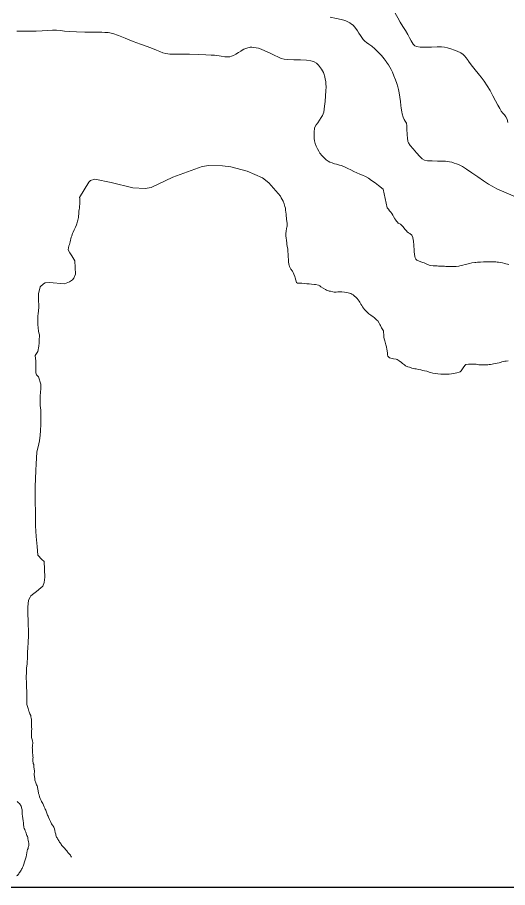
# Model space of a CAD drawing. Header units: kilometres. Extents: x 1172066 to 1174183, y 1051619 to 1053209.
# Drawn here: x 1172284.5 to 1172553.3, y 1051621 to 1052098.4 of the extents above; entities that cross this region are included whole.
import ezdxf

# ---------------------------------------------------------------- set-up
doc = ezdxf.new("R2010")
doc.units = ezdxf.units.KM
doc.header["$MEASUREMENT"] = 0
doc.layers.add('borde', color=1, linetype='Continuous')
doc.layers.add('terreno', color=7, linetype='Continuous')

msp = doc.modelspace()

# ---------------------------------------------------------------- linework, layer by layer
at = {"layer": 'borde', "elevation": -10}
msp.add_lwpolyline([(1172065.59276, 1053209.01436), (1174180.61696, 1053209.01436), (1174180.61696, 1051620.96949), (1172065.59276, 1051620.96949)], close=True, dxfattribs=at)
at = {"layer": 'terreno', "lineweight": 0, "ltscale": 2090}
for points, elevation in [([(1172491.67921, 1052100.75737), (1172493.03218, 1052098.18447), (1172494.48059, 1052095.73902), (1172495.93848, 1052093.40563), (1172497.32094, 1052091.16288), (1172498.55194, 1052089.01744), (1172499.59589, 1052087.09516), (1172500.42209, 1052085.55088), (1172501.48637, 1052083.7737), (1172502.44615, 1052082.75408), (1172503.44011, 1052082.34264), (1172505.28242, 1052082.08316), (1172508.1739, 1052082.02053), (1172511.55482, 1052082.08117), (1172514.67165, 1052082.1616), (1172516.97476, 1052082.16625), (1172518.7175, 1052082.02731), (1172520.35422, 1052081.68085), (1172522.211, 1052081.10341), (1172524.10527, 1052080.42214), (1172525.72724, 1052079.8026), (1172527.62803, 1052079.00534), (1172528.96665, 1052078.02447), (1172529.75844, 1052077.21809), (1172530.64449, 1052076.13913), (1172531.63189, 1052074.76861), (1172531.92672, 1052074.34585), (1172532.74836, 1052073.16768), (1172534.03252, 1052071.41951), (1172535.50108, 1052069.58819), (1172537.10013, 1052067.65546), (1172537.93022, 1052066.61844), (1172538.75982, 1052065.58202), (1172540.41932, 1052063.33455), (1172542.06272, 1052060.89201), (1172543.6841, 1052058.23834), (1172545.26529, 1052055.40749), (1172546.7322, 1052052.6361), (1172547.99949, 1052050.21181), (1172549.01319, 1052048.34539), (1172549.86371, 1052046.94724), (1172550.67383, 1052045.85192), (1172551.52835, 1052044.88482), (1172552.34425, 1052043.83753), (1172553.00251, 1052042.49348), (1172553.41471, 1052040.72629)], 30), ([(1172455.94946, 1052098.49993), (1172459.53514, 1052097.75347), (1172461.94974, 1052097.22361), (1172463.46664, 1052096.8326), (1172464.5755, 1052096.44371), (1172465.67186, 1052095.94875), (1172466.76565, 1052095.35978), (1172467.77066, 1052094.72138), (1172468.62881, 1052094.05132), (1172469.39644, 1052093.27683), (1172470.155, 1052092.30427), (1172470.96471, 1052091.08094), (1172471.79501, 1052089.72669), (1172472.59118, 1052088.40731), (1172473.32456, 1052087.25262), (1172474.07019, 1052086.25901), (1172474.92827, 1052085.39094), (1172475.98204, 1052084.58976), (1172477.26018, 1052083.71162), (1172478.77446, 1052082.59056), (1172480.5094, 1052081.11249), (1172482.33561, 1052079.36083), (1172484.09446, 1052077.47085), (1172485.65232, 1052075.57694), (1172486.71817, 1052074.13687), (1172486.96461, 1052073.8039), (1172488.00873, 1052072.27764), (1172488.79248, 1052071.0452), (1172489.44104, 1052069.85213), (1172490.10995, 1052068.36612), (1172490.89687, 1052066.40055), (1172490.90722, 1052066.37469), (1172491.74863, 1052064.13745), (1172492.5064, 1052062.03282), (1172493.08138, 1052060.31438), (1172493.51072, 1052058.73627), (1172493.8651, 1052056.9298), (1172494.19662, 1052054.65919), (1172494.49985, 1052052.23345), (1172494.75277, 1052050.09548), (1172494.94484, 1052048.56729), (1172495.31221, 1052046.54585), (1172495.57289, 1052045.54), (1172496.13087, 1052043.60546), (1172496.55381, 1052042.32734), (1172497.17737, 1052041.35017), (1172497.86942, 1052040.2663), (1172498.0837, 1052038.9112), (1172498.09555, 1052037.21516), (1172498.12627, 1052036.19624), (1172498.1887, 1052035.02145), (1172498.28586, 1052033.69382), (1172498.39601, 1052032.36425), (1172498.59432, 1052030.35505), (1172498.94743, 1052029.46963), (1172499.8445, 1052028.16769), (1172501.44466, 1052026.21098), (1172503.38209, 1052023.9828), (1172505.16026, 1052022.02391), (1172506.45923, 1052020.74883), (1172507.67449, 1052020.06241), (1172509.38206, 1052019.7443), (1172511.94388, 1052019.60314), (1172514.87929, 1052019.55272), (1172517.49753, 1052019.53382), (1172519.28882, 1052019.4941), (1172520.48336, 1052019.39563), (1172521.49231, 1052019.20229), (1172522.64782, 1052018.88961), (1172523.95483, 1052018.47464), (1172525.3392, 1052017.98201), (1172526.782, 1052017.39364), (1172528.49712, 1052016.52752), (1172530.75259, 1052015.15588), (1172533.697, 1052013.16137), (1172536.99185, 1052010.86147), (1172540.17715, 1052008.67807), (1172542.86027, 1052006.95838), (1172544.92708, 1052005.72986), (1172547.39358, 1052004.35719), (1172574.70254, 1051992.62478)], 20), ([(1172284.24659, 1052090.8351), (1172285.34139, 1052090.89116), (1172286.91467, 1052090.84943), (1172289.02911, 1052090.78321), (1172291.69133, 1052090.76853), (1172294.83909, 1052090.86209), (1172298.14155, 1052091.02139), (1172301.20098, 1052091.18454), (1172303.73464, 1052091.29127), (1172305.91473, 1052091.30036), (1172308.02644, 1052091.17413), (1172310.36081, 1052090.90491), (1172313.21943, 1052090.59412), (1172316.90867, 1052090.37217), (1172321.54417, 1052090.32462), (1172324.11827, 1052090.33753), (1172326.47736, 1052090.34944), (1172330.87184, 1052090.30176), (1172332.51254, 1052090.17135), (1172334.16524, 1052090.03998), (1172336.89213, 1052089.45257), (1172339.86402, 1052088.43126), (1172340.7547, 1052088.08135), (1172343.65815, 1052086.94072), (1172347.91932, 1052085.22833), (1172352.06007, 1052083.60939), (1172355.59821, 1052082.32669), (1172358.48603, 1052081.32399), (1172360.78113, 1052080.46754), (1172362.58696, 1052079.66386), (1172364.18324, 1052078.9732), (1172365.89457, 1052078.49309), (1172368.02567, 1052078.28293), (1172370.80203, 1052078.24078), (1172374.43132, 1052078.22656), (1172378.94701, 1052078.13344), (1172383.681, 1052077.98435), (1172387.79593, 1052077.83637), (1172390.6676, 1052077.72865), (1172392.54217, 1052077.62831), (1172393.88493, 1052077.48352), (1172395.07901, 1052077.26503), (1172396.20223, 1052077.01522), (1172398.23097, 1052076.66658), (1172400.04711, 1052076.65897), (1172400.93759, 1052076.7821), (1172401.90242, 1052077.05058), (1172403.03022, 1052077.53783), (1172404.35789, 1052078.27802), (1172405.73803, 1052079.13046), (1172406.97247, 1052079.91621), (1172407.1621, 1052080.02685), (1172408.68494, 1052080.9152), (1172410.22011, 1052081.54733), (1172412.09131, 1052081.96201), (1172413.11019, 1052081.99974), (1172414.18964, 1052081.91572), (1172415.34761, 1052081.72307), (1172416.62611, 1052081.41596), (1172417.01862, 1052081.28848), (1172418.17453, 1052080.9131), (1172420.16833, 1052080.11627), (1172422.67173, 1052078.98579), (1172425.30669, 1052077.7309), (1172427.58596, 1052076.62038), (1172429.22156, 1052075.8639), (1172430.73467, 1052075.42787), (1172432.84776, 1052075.22063), (1172436.02231, 1052075.14332), (1172439.68378, 1052075.08825), (1172442.99667, 1052074.94157), (1172445.32229, 1052074.6213), (1172446.79746, 1052074.17211), (1172447.16649, 1052073.95379), (1172448.48818, 1052073.17187), (1172449.66524, 1052072.09625), (1172450.79164, 1052070.72537), (1172451.33138, 1052069.92582), (1172451.83244, 1052069.05309), (1172452.28792, 1052068.09013), (1172452.69294, 1052067.01095), (1172452.92087, 1052066.22502), (1172453.04254, 1052065.80548), (1172453.33351, 1052064.51976), (1172453.56057, 1052063.21273), (1172453.71671, 1052061.88437), (1172453.77406, 1052060.29853), (1172453.70195, 1052058.16008), (1172453.49102, 1052055.33092), (1172453.21104, 1052052.29744), (1172452.95302, 1052049.7041), (1172452.78181, 1052048.0192), (1172452.47575, 1052046.29668), (1172452.19335, 1052045.51733), (1172451.7407, 1052044.57018), (1172451.06604, 1052043.40798), (1172450.15936, 1052042.02769), (1172449.18385, 1052040.61411), (1172448.34441, 1052039.40015), (1172447.50263, 1052037.82615), (1172447.36042, 1052037.00645), (1172447.29164, 1052035.87806), (1172447.26584, 1052034.53586), (1172447.26624, 1052033.15178), (1172447.29426, 1052031.85183), (1172447.42314, 1052030.58234), (1172447.74235, 1052029.24375), (1172448.30514, 1052027.78225), (1172449.01798, 1052026.31447), (1172449.74812, 1052024.99877), (1172450.39599, 1052023.9517), (1172451.60442, 1052022.36019), (1172452.2819, 1052021.62027), (1172453.0443, 1052020.89276), (1172453.89753, 1052020.20666), (1172454.85146, 1052019.58504), (1172455.90911, 1052019.0289), (1172457.07644, 1052018.53827), (1172458.32349, 1052018.11302), (1172459.49214, 1052017.7714), (1172461.08519, 1052017.34774), (1172462.14155, 1052017.06761), (1172463.04301, 1052016.76576), (1172464.24239, 1052016.26628), (1172465.71384, 1052015.54004), (1172467.35488, 1052014.68958), (1172469.04087, 1052013.84733), (1172470.67237, 1052013.11383), (1172472.24754, 1052012.44808), (1172473.79076, 1052011.77418), (1172475.33635, 1052011.01728), (1172476.9547, 1052010.09871), (1172478.72516, 1052008.94083), (1172480.66182, 1052007.5267), (1172482.50553, 1052006.09914), (1172485.04408, 1052004.06876), (1172487.2904, 1051993.87153), (1172487.94689, 1051993.12252), (1172488.62169, 1051992.31159), (1172489.23635, 1051991.52839), (1172489.79201, 1051990.74391), (1172490.31881, 1051989.92929), (1172490.75548, 1051989.14127), (1172491.38333, 1051987.88509), (1172491.93544, 1051987.2196), (1172492.39729, 1051986.6097), (1172492.888, 1051986.03093), (1172493.34985, 1051985.42203), (1172494.51681, 1051985.0104), (1172495.09538, 1051984.46305), (1172495.98313, 1051983.45109), (1172496.93694, 1051982.20443), (1172497.79469, 1051981.19134), (1172498.28184, 1051980.73057), (1172498.9794, 1051980.18776), (1172499.73141, 1051979.7642), (1172500.76473, 1051978.84493), (1172501.39016, 1051977.67775), (1172501.60531, 1051976.34967), (1172501.68219, 1051975.72998), (1172501.76501, 1051974.90231), (1172501.81772, 1051974.10352), (1172501.9487, 1051972.59602), (1172502.04827, 1051971.17739), (1172502.14444, 1051969.84576), (1172502.27173, 1051968.48627), (1172502.42787, 1051967.1579), (1172502.65289, 1051966.51191), (1172503.02928, 1051965.7816), (1172503.57785, 1051965.23411), (1172504.81191, 1051964.58777), (1172505.43996, 1051964.36867), (1172506.72594, 1051963.9596), (1172507.53325, 1051963.68631), (1172508.34284, 1051963.35403), (1172509.06343, 1051963.01835), (1172510.32537, 1051962.40215), (1172511.07013, 1051962.24558), (1172512.52586, 1051962.10831), (1172513.18135, 1051962.00833), (1172514.60354, 1051961.98891), (1172515.43361, 1051961.98274), (1172516.76893, 1051961.93192), (1172517.45116, 1051961.89207), (1172518.78647, 1051961.84024), (1172519.4687, 1051961.8004), (1172520.23993, 1051961.76297), (1172521.69324, 1051961.71468), (1172522.31519, 1051961.73255), (1172523.11528, 1051961.72526), (1172524.53732, 1051961.73584), (1172525.15928, 1051961.75271), (1172526.51763, 1051961.91002), (1172527.19603, 1051962.04716), (1172527.9913, 1051962.21784), (1172528.78656, 1051962.38854), (1172530.11009, 1051962.72268), (1172530.90408, 1051962.95236), (1172532.46333, 1051963.3516), (1172533.75787, 1051963.68461), (1172535.26294, 1051963.90459), (1172535.94275, 1051963.95373), (1172536.74156, 1051964.00543), (1172537.62837, 1051964.06053), (1172538.51617, 1051964.11464), (1172540.11393, 1051964.18904), (1172540.73589, 1051964.20691), (1172541.53468, 1051964.25961), (1172542.39363, 1051964.28359), (1172543.25157, 1051964.30755), (1172543.96253, 1051964.32784), (1172545.3557, 1051964.30729), (1172546.78129, 1051964.19987), (1172547.55251, 1051964.16244), (1172548.35501, 1051964.06614), (1172549.1585, 1051963.96985), (1172550.58776, 1051963.71445), (1172551.81133, 1051963.3931), (1172552.40911, 1051963.23185), (1172553.21515, 1051963.01756), (1172554.02247, 1051962.74428)], 10), ([(1172284.03882, 1051627.38006), (1172284.55391, 1051627.65547), (1172284.92537, 1051628.0677), (1172285.22946, 1051628.51913), (1172285.48161, 1051628.99632), (1172285.77128, 1051629.46702), (1172286.10911, 1051629.97678), (1172286.46877, 1051630.49015), (1172286.80103, 1051631.01204), (1172287.09742, 1051631.50961), (1172287.34491, 1051632.02112), (1172287.58593, 1051632.66778), (1172287.96179, 1051633.78275), (1172288.31922, 1051635.02948), (1172288.67828, 1051636.13753), (1172288.89315, 1051636.74506), (1172289.08646, 1051637.22265), (1172289.28505, 1051637.81961), (1172289.55787, 1051638.87143), (1172289.68947, 1051640.07827), (1172289.92018, 1051641.15207), (1172290.10515, 1051641.81114), (1172290.30379, 1051642.35892), (1172290.4674, 1051642.91338), (1172290.60502, 1051643.43087), (1172290.70949, 1051643.94156), (1172290.73954, 1051644.50955), (1172290.7282, 1051645.30322), (1172290.60109, 1051646.15718), (1172290.43343, 1051646.98112), (1172290.28457, 1051647.70548), (1172290.13636, 1051648.3975), (1172289.92731, 1051649.05541), (1172289.72429, 1051649.63401), (1172289.51887, 1051650.18926), (1172289.29767, 1051650.77077), (1172289.03063, 1051651.46075), (1172288.74348, 1051652.17428), (1172288.47494, 1051652.86693), (1172288.25185, 1051653.46009), (1172288.06717, 1051654.03744), (1172287.94862, 1051654.62275), (1172287.87287, 1051655.1801), (1172287.86697, 1051655.73594), (1172287.79766, 1051656.417), (1172287.62675, 1051657.61946), (1172287.39059, 1051658.94911), (1172287.23108, 1051660.2106), (1172287.14446, 1051661.17344), (1172287.12584, 1051662.0659), (1172287.0706, 1051662.90703), (1172287.00962, 1051663.55128), (1172286.91922, 1051664.14206), (1172286.80556, 1051664.71574), (1172286.68588, 1051665.22072), (1172286.4994, 1051665.68488), (1172286.2381, 1051666.14137), (1172285.92733, 1051666.62746), (1172285.56376, 1051667.07048), (1172285.15402, 1051667.47761), (1172284.73223, 1051667.86101), (1172284.28595, 1051668.2053)], 10)]:
    msp.add_lwpolyline(points, dxfattribs=dict(at, elevation=elevation))
msp.add_lwpolyline([(1172314.08093, 1051637.73173), (1172313.82507, 1051638.2394), (1172313.54563, 1051638.68964), (1172313.19999, 1051639.07674), (1172312.86515, 1051639.47104), (1172312.53929, 1051639.86872), (1172312.21243, 1051640.26507), (1172311.88625, 1051640.66426), (1172311.56001, 1051641.0711), (1172311.2414, 1051641.48665), (1172310.90762, 1051641.9028), (1172310.52545, 1051642.33206), (1172310.07947, 1051642.71819), (1172309.68141, 1051643.15921), (1172309.28432, 1051643.64356), (1172308.89697, 1051644.14515), (1172308.5325, 1051644.64065), (1172308.21396, 1051645.07703), (1172307.90866, 1051645.49983), (1172307.6193, 1051645.93384), (1172307.33641, 1051646.37322), (1172307.06433, 1051646.81966), (1172306.78823, 1051647.27091), (1172306.49538, 1051647.73875), (1172306.19769, 1051648.20908), (1172305.94971, 1051648.7073), (1172305.74691, 1051649.20205), (1172305.63235, 1051649.71721), (1172305.48594, 1051650.31091), (1172305.25949, 1051651.23225), (1172305.0513, 1051652.24452), (1172304.80637, 1051653.16244), (1172304.6202, 1051653.73962), (1172304.38445, 1051654.20597), (1172304.12592, 1051654.65805), (1172303.84984, 1051655.08547), (1172303.51431, 1051655.46976), (1172303.20116, 1051656.03602), (1172302.67616, 1051657.14699), (1172302.14027, 1051658.4146), (1172301.61918, 1051659.54608), (1172301.29592, 1051660.20979), (1172301.0099, 1051660.75234), (1172300.75086, 1051661.29734), (1172300.54675, 1051661.82393), (1172300.44368, 1051662.37881), (1172300.24609, 1051662.90178), (1172300.00332, 1051663.42217), (1172299.73543, 1051663.93563), (1172299.46289, 1051664.51957), (1172299.09502, 1051665.35176), (1172298.71965, 1051666.25424), (1172298.34727, 1051667.09041), (1172298.05364, 1051667.69275), (1172297.7382, 1051668.21566), (1172297.43262, 1051668.84229), (1172297.01685, 1051669.79575), (1172296.64078, 1051670.85374), (1172296.33216, 1051671.84687), (1172296.13609, 1051672.50751), (1172295.98774, 1051673.08719), (1172295.8679, 1051673.66151), (1172295.77797, 1051674.18962), (1172295.73571, 1051674.71162), (1172295.65232, 1051675.2281), (1172295.54945, 1051675.74115), (1172295.41844, 1051676.24674), (1172295.25188, 1051676.76151), (1172295.03391, 1051677.3292), (1172294.73901, 1051677.88187), (1172294.51872, 1051678.44522), (1172294.34957, 1051678.94412), (1172294.20715, 1051679.43), (1172294.10782, 1051679.93058), (1172294.02008, 1051680.45069), (1172293.94799, 1051680.9754), (1172293.88068, 1051681.50778), (1172293.81397, 1051682.05901), (1172293.75889, 1051682.61478), (1172293.71802, 1051683.16364), (1172293.72579, 1051683.6847), (1172293.86475, 1051684.19937), (1172293.87119, 1051684.71676), (1172293.81173, 1051685.24586), (1172293.68579, 1051685.77346), (1172293.61149, 1051686.30816), (1172293.56791, 1051686.86565), (1172293.56527, 1051687.43585), (1172293.51116, 1051687.99895), (1172293.40208, 1051688.55249), (1172293.17944, 1051689.08516), (1172293.08005, 1051689.63756), (1172293.02855, 1051690.17987), (1172293.00306, 1051690.71778), (1172292.99708, 1051691.25411), (1172293.00545, 1051691.78385), (1172293.04202, 1051692.31189), (1172293.02401, 1051692.9275), (1172292.95687, 1051693.89559), (1172292.83632, 1051694.94808), (1172292.75268, 1051695.91426), (1172292.70701, 1051696.52691), (1172292.67392, 1051697.05146), (1172292.65977, 1051697.5871), (1172292.67743, 1051698.16788), (1172292.78388, 1051698.75791), (1172292.83563, 1051699.35119), (1172292.86069, 1051699.953), (1172292.85588, 1051700.56035), (1172292.81868, 1051701.25271), (1172292.65837, 1051702.29121), (1172292.22191, 1051703.39159), (1172292.13573, 1051704.44058), (1172292.16497, 1051705.18277), (1172292.22823, 1051705.84643), (1172292.26489, 1051706.49914), (1172292.29059, 1051707.10362), (1172292.31402, 1051707.69643), (1172292.31833, 1051708.27765), (1172292.29051, 1051708.81373), (1172292.18026, 1051709.33608), (1172292.14991, 1051709.88048), (1172292.15005, 1051710.49984), (1172292.16276, 1051711.13728), (1172292.16608, 1051711.75499), (1172292.16842, 1051712.2922), (1172292.17321, 1051712.80925), (1172292.14653, 1051713.35066), (1172292.07727, 1051713.98605), (1172291.9131, 1051714.633), (1172291.81853, 1051715.18509), (1172291.79902, 1051715.33317), (1172291.78831, 1051715.41363), (1172291.3777, 1051716.33296), (1172291.14528, 1051716.85358), (1172290.93752, 1051717.3413), (1172290.76251, 1051717.84387), (1172290.57822, 1051718.40938), (1172290.29297, 1051719.28744), (1172289.7536, 1051720.94756), (1172289.72256, 1051721.38943), (1172289.5693, 1051723.60585), (1172289.65877, 1051725.66939), (1172289.58915, 1051728.17922), (1172289.50141, 1051731.36801), (1172289.45567, 1051733.0409), (1172289.36096, 1051736.43866), (1172289.44461, 1051739.10921), (1172289.4872, 1051741.36053), (1172289.7573, 1051743.72092), (1172289.96906, 1051747.66914), (1172290.09613, 1051750.03686), (1172290.23519, 1051752.62066), (1172290.37692, 1051755.27648), (1172290.60068, 1051759.43876), (1172290.5454, 1051762.52769), (1172290.38211, 1051764.75007), (1172290.31211, 1051768.64198), (1172290.22712, 1051769.93866), (1172290.18784, 1051772.16261), (1172290.24498, 1051774.07599), (1172290.26484, 1051774.75911), (1172290.56581, 1051778.65874), (1172291.53803, 1051780.35434), (1172291.93287, 1051781.04321), (1172295.83753, 1051784.19645), (1172296.2261, 1051784.51026), (1172298.43997, 1051786.29861), (1172299.21433, 1051788.39231), (1172299.46204, 1051791.26663), (1172299.16117, 1051799.88675), (1172297.85028, 1051800.92575), (1172295.74934, 1051803.26717), (1172295.35526, 1051808.03663), (1172294.76256, 1051813.58823), (1172294.47269, 1051819.39224), (1172294.39827, 1051823.59314), (1172294.35669, 1051825.87908), (1172294.31869, 1051828.04204), (1172294.25283, 1051831.68695), (1172294.17168, 1051836.25885), (1172294.14869, 1051841.01702), (1172294.38352, 1051845.16136), (1172294.67109, 1051849.80195), (1172294.85194, 1051853.51301), (1172294.92065, 1051856.60453), (1172295.10692, 1051860.00658), (1172295.79804, 1051862.79995), (1172296.60487, 1051866.08988), (1172296.91929, 1051869.24752), (1172297.06372, 1051871.53632), (1172297.30657, 1051875.24867), (1172297.39857, 1051876.9802), (1172297.36055, 1051879.14314), (1172297.29312, 1051882.91206), (1172297.00476, 1051885.36487), (1172296.89979, 1051886.22244), (1172296.90596, 1051887.05151), (1172296.94098, 1051887.91273), (1172296.96281, 1051889.24592), (1172297.01591, 1051890.52223), (1172297.05462, 1051891.23445), (1172297.11964, 1051892.0958), (1172297.18479, 1051892.92716), (1172297.29322, 1051894.35275), (1172297.31391, 1051895.71591), (1172297.27561, 1051897.07782), (1172296.0133, 1051901.23523), (1172294.89511, 1051902.34312), (1172294.61195, 1051903.45489), (1172294.58235, 1051909.85412), (1172294.2902, 1051912.91296), (1172295.67095, 1051915.14548), (1172296.2141, 1051917.93016), (1172296.48311, 1051919.87952), (1172296.47797, 1051920.99156), (1172296.59886, 1051924.26031), (1172296.46311, 1051924.84972), (1172296.13125, 1051926.11426), (1172295.99411, 1051926.79167), (1172295.91483, 1051927.50135), (1172295.83313, 1051928.29902), (1172295.76482, 1051929.65978), (1172295.74453, 1051930.37073), (1172295.70611, 1051931.76164), (1172295.66679, 1051933.12453), (1172295.67765, 1051933.80562), (1172295.74636, 1051934.51898), (1172295.91618, 1051935.85685), (1172296.08472, 1051937.25471), (1172296.12229, 1051937.99692), (1172296.15973, 1051938.76814), (1172296.19589, 1051939.59837), (1172296.2056, 1051940.31044), (1172296.18531, 1051941.02039), (1172296.11574, 1051942.44116), (1172296.09658, 1051943.12211), (1172296.02815, 1051944.51288), (1172296.00545, 1051945.31182), (1172296.02501, 1051946.70599), (1172296.89857, 1051950.48726), (1172298.83792, 1051952.16532), (1172299.67038, 1051952.72522), (1172302.17318, 1051953.01581), (1172310.24535, 1051952.21809), (1172313.02331, 1051953.34402), (1172314.68723, 1051954.46477), (1172315.51741, 1051955.30266), (1172316.34213, 1051957.53262), (1172316.03067, 1051964.7656), (1172314.34873, 1051967.53999), (1172313.22797, 1051969.20391), (1172312.38521, 1051970.87011), (1172312.73376, 1051973.13386), (1172312.98173, 1051973.79305), (1172313.25615, 1051974.57035), (1172313.44384, 1051975.28726), (1172313.62799, 1051976.12217), (1172313.84114, 1051976.95821), (1172314.02657, 1051977.73311), (1172314.27325, 1051978.4513), (1172314.76678, 1051979.85767), (1172315.01588, 1051980.48784), (1172315.57308, 1051981.7475), (1172315.9365, 1051982.52824), (1172316.27232, 1051983.21882), (1172316.85725, 1051984.53962), (1172317.07621, 1051985.19767), (1172317.48316, 1051986.51262), (1172317.64313, 1051987.1694), (1172317.92626, 1051988.65881), (1172318.019, 1051989.58029), (1172318.08175, 1051990.50063), (1172318.14791, 1051991.33198), (1172318.24434, 1051992.10548), (1172318.36708, 1051993.02711), (1172318.49364, 1051993.77173), (1172318.61893, 1051994.57536), (1172318.78521, 1051996.03222), (1172318.71791, 1051997.39298), (1172318.64365, 1051998.96174), (1172318.5975, 1051999.64257), (1172323.70843, 1052007.93571), (1172324.55476, 1052008.86216), (1172326.92612, 1052009.58841), (1172335.85399, 1052007.75688), (1172347.86031, 1052004.81723), (1172354.55208, 1052004.4306), (1172357.82766, 1052005.08635), (1172369.71511, 1052010.76368), (1172385.87037, 1052016.53977), (1172389.54469, 1052017.16592), (1172396.98597, 1052016.98821), (1172401.52275, 1052016.33219), (1172410.47596, 1052013.92343), (1172418.91598, 1052010.41826), (1172422.33383, 1052007.62089), (1172428.77853, 1052000.20426), (1172429.18596, 1051999.46809), (1172429.74758, 1051998.47664), (1172430.24807, 1051997.51288), (1172430.85174, 1051996.0776), (1172431.04774, 1051995.43147), (1172431.2173, 1051994.66519), (1172431.42167, 1051993.72309), (1172431.56947, 1051992.68971), (1172431.71966, 1051991.56834), (1172431.83985, 1051990.44583), (1172431.92979, 1051989.38117), (1172432.0453, 1051988.40664), (1172432.13054, 1051987.491), (1172432.21451, 1051986.63333), (1172432.40081, 1051985.2761), (1172432.3501, 1051983.91179), (1172432.25127, 1051983.22729), (1172432.12256, 1051982.51265), (1172431.86603, 1051981.11238), (1172431.72507, 1051979.80465), (1172431.74536, 1051979.0937), (1172431.76806, 1051978.29475), (1172431.85216, 1051977.40809), (1172432.03974, 1051975.99087), (1172432.16461, 1051974.72038), (1172432.18377, 1051974.03943), (1172432.45792, 1051972.71361), (1172432.68264, 1051972.12762), (1172432.76688, 1051971.21095), (1172432.83518, 1051969.85018), (1172432.90121, 1051968.54841), (1172432.99709, 1051967.27676), (1172433.04411, 1051966.62594), (1172433.06681, 1051965.82701), (1172433.16878, 1051964.31839), (1172433.38281, 1051963.0203), (1172433.54753, 1051962.43302), (1172433.77708, 1051961.66904), (1172434.06222, 1051960.99532), (1172434.46861, 1051960.26615), (1172435.32862, 1051959.19307), (1172435.7353, 1051958.40489), (1172436.02511, 1051957.58318), (1172436.53978, 1051956.14649), (1172436.73566, 1051955.52935), (1172437.18906, 1051954.14936), (1172437.60994, 1051952.88723), (1172438.18141, 1051952.57685), (1172438.98262, 1051952.54056), (1172439.72371, 1051952.53199), (1172440.46592, 1051952.49342), (1172441.89165, 1051952.35601), (1172443.19938, 1051952.21505), (1172444.50583, 1051952.13309), (1172445.75344, 1051952.01984), (1172447.35843, 1051951.82826), (1172448.01165, 1051951.78727), (1172449.62246, 1051951.41771), (1172450.25534, 1051951.02061), (1172450.94935, 1051950.59579), (1172452.21722, 1051949.7726), (1172453.36244, 1051949.09387), (1172454.05303, 1051948.75704), (1172454.74349, 1051948.45121), (1172455.43041, 1051948.26238), (1172456.11617, 1051948.10453), (1172457.46001, 1051947.72774), (1172458.2035, 1051947.63017), (1172459.23928, 1051947.68896), (1172460.27395, 1051947.77674), (1172461.72257, 1051947.87745), (1172462.37452, 1051947.89547), (1172463.83266, 1051947.6702), (1172465.23066, 1051947.47165), (1172465.88629, 1051947.34268), (1172467.3828, 1051946.82157), (1172467.95412, 1051946.54119), (1172468.67714, 1051946.11752), (1172469.22329, 1051945.65802), (1172470.25774, 1051944.70974), (1172470.83758, 1051944.10339), (1172471.38856, 1051943.46789), (1172471.82281, 1051942.76886), (1172472.2268, 1051942.12768), (1172472.91123, 1051940.96179), (1172473.2865, 1051940.26147), (1172473.78203, 1051939.50473), (1172474.36427, 1051938.81037), (1172474.9164, 1051938.14388), (1172475.46837, 1051937.5074), (1172476.04821, 1051936.90205), (1172476.62805, 1051936.29569), (1172477.20547, 1051935.77933), (1172478.2965, 1051934.92032), (1172479.5054, 1051934.09587), (1172480.04928, 1051933.69635), (1172480.62529, 1051933.268), (1172481.65861, 1051932.34871), (1172482.08691, 1051931.85666), (1172482.89403, 1051930.54632), (1172483.23787, 1051929.93387), (1172483.55186, 1051929.29029), (1172484.23985, 1051928.00639), (1172484.92302, 1051926.89948), (1172485.1756, 1051926.34361), (1172485.31388, 1051925.63622), (1172485.47472, 1051924.15886), (1172485.49743, 1051922.92389), (1172485.65257, 1051922.03055), (1172485.98203, 1051920.85501), (1172486.34873, 1051919.41262), (1172486.51459, 1051918.79534), (1172486.8152, 1051917.58866), (1172487.06048, 1051916.23271), (1172487.19862, 1051915.55531), (1172487.3596, 1051914.04897), (1172487.47028, 1051913.25143), (1172487.5807, 1051912.51389), (1172488.58275, 1051911.65348), (1172489.33107, 1051911.37791), (1172490.76147, 1051911.09252), (1172492.13047, 1051910.89384), (1172492.75726, 1051910.73373), (1172493.87602, 1051909.93584), (1172495.05618, 1051909.05025), (1172495.69247, 1051908.56417), (1172496.26749, 1051908.1358), (1172496.8425, 1051907.70744), (1172497.38751, 1051907.27893), (1172498.61931, 1051906.69159), (1172499.42663, 1051906.4173), (1172500.7716, 1051906.0105), (1172501.66662, 1051905.79863), (1172502.47252, 1051905.61435), (1172503.24617, 1051905.48792), (1172504.43718, 1051905.2844), (1172505.80986, 1051904.93773), (1172506.76503, 1051904.69814), (1172507.68906, 1051904.4874), (1172509.00148, 1051904.19845), (1172510.34658, 1051903.76164), (1172511.06476, 1051903.51595), (1172512.28947, 1051903.1646), (1172513.65959, 1051902.93692), (1172515.02519, 1051902.82722), (1172516.74917, 1051902.63819), (1172518.11221, 1051902.64749), (1172519.88922, 1051902.66771), (1172521.19213, 1051902.70474), (1172522.4915, 1051902.85976), (1172523.84972, 1051903.04605), (1172524.55825, 1051903.15534), (1172525.38252, 1051903.32616), (1172526.70478, 1051903.7193), (1172527.37964, 1051903.97543), (1172527.78042, 1051904.46032), (1172528.57829, 1051905.57907), (1172528.91753, 1051906.18169), (1172529.92239, 1051907.3064), (1172530.38075, 1051907.88255), (1172531.91709, 1051908.04367), (1172533.10216, 1051908.04815), (1172533.96109, 1051908.07213), (1172534.72877, 1051908.15269), (1172536.09537, 1051908.04299), (1172537.52463, 1051907.78759), (1172538.83123, 1051907.67562), (1172540.19426, 1051907.68494), (1172540.96536, 1051907.6765), (1172542.44398, 1051907.77735), (1172543.18152, 1051907.88675), (1172543.92019, 1051907.96717), (1172544.80572, 1051908.08129), (1172545.57213, 1051908.22083), (1172546.60323, 1051908.42862), (1172547.66306, 1051908.69453), (1172548.63517, 1051908.90004), (1172549.3993, 1051909.09959), (1172550.22215, 1051909.35941), (1172550.95613, 1051909.58782), (1172551.72366, 1051909.69838), (1172552.55147, 1051909.7512), (1172553.64499, 1051909.87128)], dxfattribs=at)

doc.saveas('drawing.dxf')
